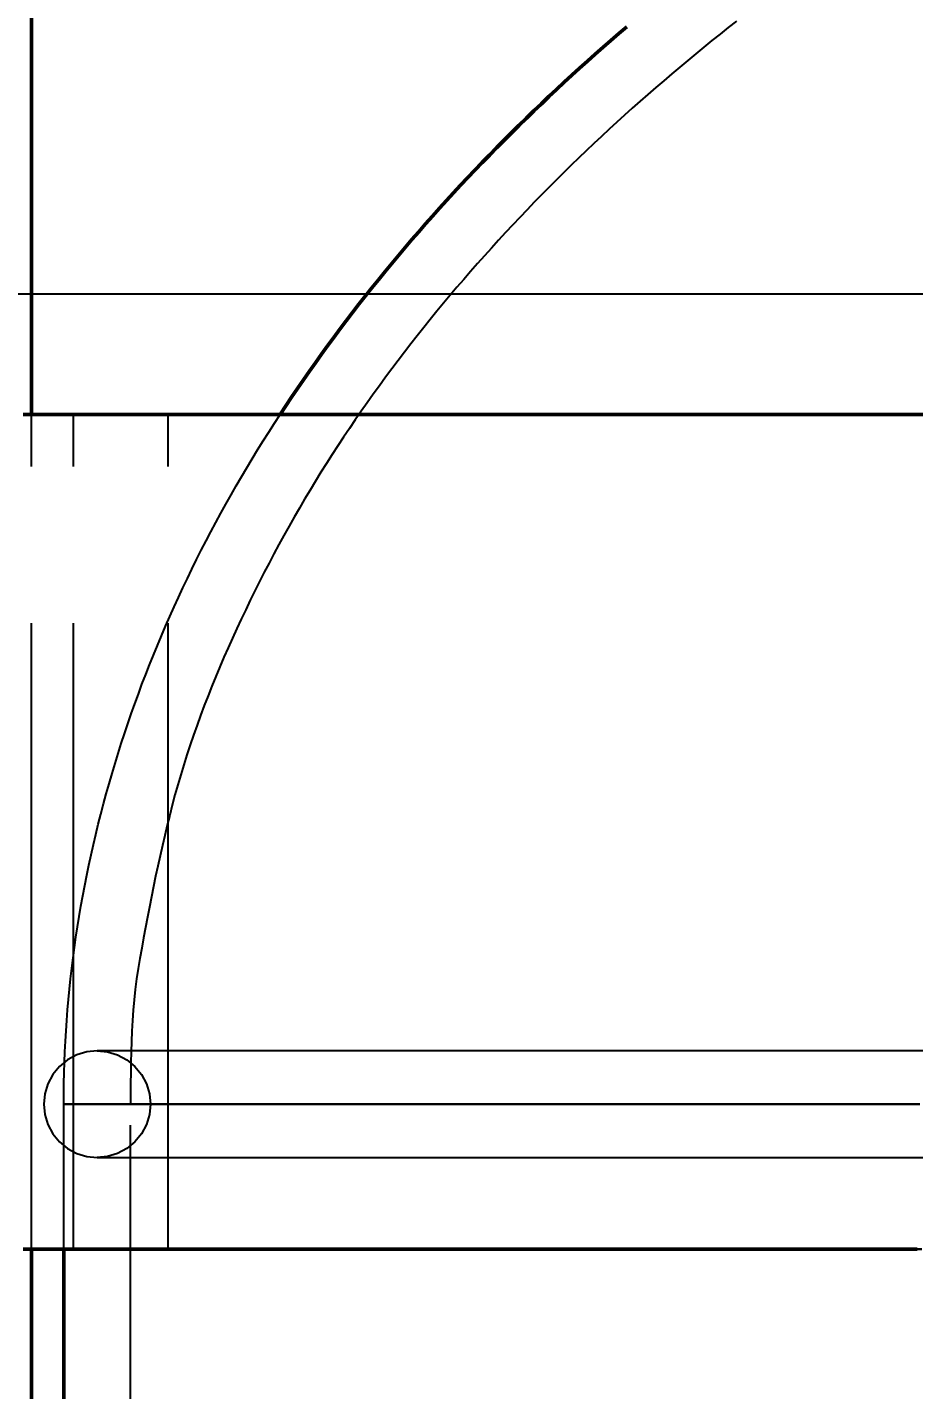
# Model space of a CAD drawing. Header units: millimetres. Extents: x 0 to 420, y 0 to 297.
# Drawn here: x 72.75 to 77, y 205.43 to 211.96 of the extents above; entities that cross this region are included whole.
import ezdxf

# ---------------------------------------------------------------- set-up
doc = ezdxf.new("R2010")
doc.units = ezdxf.units.MM
doc.linetypes.add('ISO02-TRAZOS', pattern=[3.75, 3, -0.75])
for name, color, linetype, lineweight in [('01-VISIBLE', 7, 'CONTINUOUS', 50), ('02-OCULTA', 4, 'ISO02-TRAZOS', 25), ('04-COTA', 3, 'CONTINUOUS', 25), ('08-FINA', 5, 'CONTINUOUS', 25)]:
    doc.layers.add(name, color=color, linetype=linetype, lineweight=lineweight)
doc.styles.add('ISO3098', font='isocpeur.ttf')
doc.dimstyles.new('FLAMA-ISO', dxfattribs={"dimtxt": 3.5, "dimasz": 3, "dimexe": 2, "dimexo": 1, "dimgap": 1, "dimtad": 1, "dimdec": 1, "dimtxsty": 'ISO3098', "dimcen": 2.5, "dimclrd": 3, "dimclre": 3, "dimclrt": 3, "dimazin": 3, "dimtfac": 1, "dimtmove": 0, "dimatfit": 3, "dimlwd": 25, "dimlwe": 25})

msp = doc.modelspace()

# ---------------------------------------------------------------- linework, layer by layer
at = {"layer": '01-VISIBLE'}
for p, q in [((72.77, 210.105), (72.77, 219.7209)), ((72.77, 180.525), (72.77, 206.105)), ((72.925, 180.525), (72.925, 206.105))]:
    msp.add_line(p, q, dxfattribs=at)
for points in [[(73.9615, 210.105), (73.9889, 210.1468), (74.0167, 210.1884), (74.0448, 210.2298), (74.0731, 210.271), (74.1017, 210.312), (74.1305, 210.3529), (74.1596, 210.3935), (74.189, 210.434), (74.2186, 210.4743), (74.2485, 210.5144), (74.2786, 210.5543), (74.309, 210.594), (74.3396, 210.6335), (74.3705, 210.6729), (74.4016, 210.7121), (74.4329, 210.751), (74.4645, 210.7898), (74.4963, 210.8284), (74.5284, 210.8667), (74.5607, 210.9049), (74.5932, 210.9429), (74.6259, 210.9807), (74.6589, 211.0184), (74.6921, 211.0558), (74.7254, 211.093), (74.759, 211.1301), (74.7928, 211.1669), (74.8268, 211.2036), (74.861, 211.2401), (74.8954, 211.2764), (74.9301, 211.3125), (74.9649, 211.3484), (74.9999, 211.3841), (75.035, 211.4196), (75.0704, 211.455), (75.106, 211.4901), (75.1417, 211.5251), (75.1777, 211.5599), (75.2138, 211.5945), (75.2501, 211.6289), (75.2865, 211.6631), (75.3232, 211.6971), (75.36, 211.731), (75.397, 211.7646), (75.4341, 211.7981), (75.4714, 211.8314), (75.5089, 211.8645), (75.5466, 211.8974), (75.5844, 211.9302), (75.6223, 211.9627)], [(72.7306, 210.105), (72.7807, 210.105), (72.8309, 210.105), (72.8811, 210.105), (72.9313, 210.105), (72.9815, 210.105), (73.0316, 210.105), (73.0818, 210.105), (73.132, 210.105), (73.1822, 210.105), (73.2324, 210.105), (73.2826, 210.105), (73.3327, 210.105), (73.3829, 210.105), (73.4331, 210.105), (73.4833, 210.105), (73.5335, 210.105), (73.5836, 210.105), (73.6338, 210.105), (73.684, 210.105), (73.7342, 210.105), (73.7844, 210.105), (73.8345, 210.105), (73.8847, 210.105), (73.9349, 210.105), (73.9851, 210.105), (74.0353, 210.105), (74.0854, 210.105), (74.1356, 210.105), (74.1858, 210.105), (74.236, 210.105), (74.2862, 210.105), (74.3363, 210.105), (74.3865, 210.105), (74.4367, 210.105), (74.4869, 210.105), (74.5371, 210.105), (74.5872, 210.105), (74.6374, 210.105), (74.6876, 210.105), (74.7378, 210.105), (74.788, 210.105), (74.8381, 210.105), (74.8883, 210.105), (74.9385, 210.105), (74.9887, 210.105), (75.0389, 210.105), (75.089, 210.105), (75.1392, 210.105), (75.1894, 210.105), (75.2396, 210.105), (75.2898, 210.105), (75.3399, 210.105), (75.3901, 210.105), (75.4403, 210.105), (75.4905, 210.105), (75.5407, 210.105), (75.5908, 210.105), (75.641, 210.105), (75.6912, 210.105), (75.7414, 210.105), (75.7916, 210.105), (75.8417, 210.105), (75.8919, 210.105), (75.9421, 210.105), (75.9923, 210.105), (76.0425, 210.105), (76.0926, 210.105), (76.1428, 210.105), (76.193, 210.105), (76.2432, 210.105), (76.2934, 210.105), (76.3435, 210.105), (76.3937, 210.105), (76.4439, 210.105), (76.4941, 210.105), (76.5443, 210.105), (76.5944, 210.105), (76.6446, 210.105), (76.6948, 210.105), (76.745, 210.105), (76.7952, 210.105), (76.8453, 210.105), (76.8955, 210.105), (76.9457, 210.105), (76.9959, 210.105), (77.0461, 210.105)], [(72.7312, 206.105), (72.7816, 206.105), (72.832, 206.105), (72.8824, 206.105), (72.9328, 206.105), (72.9832, 206.105), (73.0336, 206.105), (73.084, 206.105), (73.1344, 206.105), (73.1848, 206.105), (73.2352, 206.105), (73.2856, 206.105), (73.336, 206.105), (73.3864, 206.105), (73.4367, 206.105), (73.4871, 206.105), (73.5375, 206.105), (73.5879, 206.105), (73.6383, 206.105), (73.6887, 206.105), (73.7391, 206.105), (73.7895, 206.105), (73.8399, 206.105), (73.8903, 206.105), (73.9407, 206.105), (73.9911, 206.105), (74.0415, 206.105), (74.0919, 206.105), (74.1423, 206.105), (74.1927, 206.105), (74.2431, 206.105), (74.2935, 206.105), (74.3439, 206.105), (74.3943, 206.105), (74.4447, 206.105), (74.495, 206.105), (74.5454, 206.105), (74.5958, 206.105), (74.6462, 206.105), (74.6966, 206.105), (74.747, 206.105), (74.7974, 206.105), (74.8478, 206.105), (74.8982, 206.105), (74.9486, 206.105), (74.999, 206.105), (75.0494, 206.105), (75.0998, 206.105), (75.1502, 206.105), (75.2006, 206.105), (75.251, 206.105), (75.3014, 206.105), (75.3518, 206.105), (75.4022, 206.105), (75.4526, 206.105), (75.503, 206.105), (75.5533, 206.105), (75.6037, 206.105), (75.6541, 206.105), (75.7045, 206.105), (75.7549, 206.105), (75.8053, 206.105), (75.8557, 206.105), (75.9061, 206.105), (75.9565, 206.105), (76.0069, 206.105), (76.0573, 206.105), (76.1077, 206.105), (76.1581, 206.105), (76.2085, 206.105), (76.2589, 206.105), (76.3093, 206.105), (76.3597, 206.105), (76.4101, 206.105), (76.4605, 206.105), (76.5109, 206.105), (76.5613, 206.105), (76.6116, 206.105), (76.662, 206.105), (76.7124, 206.105), (76.7628, 206.105), (76.8132, 206.105), (76.8636, 206.105), (76.914, 206.105), (76.9644, 206.105), (77.0148, 206.105)]]:
    msp.add_lwpolyline(points, dxfattribs=at)
at = {"layer": '02-OCULTA'}
for p, q in [((72.77, 206.105), (72.77, 210.105)), ((72.9716, 206.105), (72.9716, 210.105)), ((72.9716, 206.105), (72.9716, 210.105)), ((72.9716, 210.105), (73.425, 210.105)), ((72.9716, 210.105), (73.425, 210.105)), ((73.425, 206.105), (73.425, 210.105)), ((73.425, 206.105), (73.425, 210.105)), ((72.925, 206.105), (72.925, 206.8)), ((73.245, 166.2), (73.245, 206.8)), ((72.9716, 206.105), (73.425, 206.105)), ((72.9716, 206.105), (73.425, 206.105))]:
    msp.add_line(p, q, dxfattribs=at)
for points in [[(76.1483, 211.9906), (76.109, 211.9595), (76.0699, 211.9283), (76.0309, 211.8969), (75.992, 211.8654), (75.9533, 211.8336), (75.9147, 211.8017), (75.8763, 211.7695), (75.8381, 211.7372), (75.8, 211.7047), (75.762, 211.672), (75.7243, 211.6392), (75.6867, 211.6061), (75.6493, 211.5728), (75.6121, 211.5393), (75.575, 211.5056), (75.5381, 211.4717), (75.5015, 211.4376), (75.465, 211.4033), (75.4286, 211.3688), (75.3925, 211.3342), (75.3566, 211.2993), (75.3208, 211.2642), (75.2853, 211.229), (75.2499, 211.1935), (75.2148, 211.1578), (75.1798, 211.122), (75.1451, 211.0859), (75.1105, 211.0497), (75.0762, 211.0132), (75.042, 210.9766), (75.0081, 210.9398), (74.9744, 210.9027), (74.9409, 210.8655), (74.9077, 210.8281), (74.8746, 210.7905), (74.8418, 210.7526), (74.8092, 210.7146), (74.7768, 210.6764), (74.7447, 210.638), (74.7128, 210.5994), (74.6812, 210.5606), (74.6498, 210.5216), (74.6187, 210.4823), (74.5878, 210.4429), (74.5571, 210.4033), (74.5267, 210.3635), (74.4966, 210.3235), (74.4668, 210.2833), (74.4372, 210.2429), (74.4079, 210.2023), (74.3789, 210.1615), (74.3501, 210.1205), (74.3217, 210.0793), (74.2935, 210.0379), (74.2656, 209.9963), (74.2381, 209.9545), (74.2108, 209.9125), (74.1839, 209.8703), (74.1572, 209.8279), (74.1309, 209.7853), (74.1049, 209.7425), (74.0792, 209.6995), (74.0539, 209.6563), (74.0289, 209.6129), (74.0043, 209.5693), (73.98, 209.5255), (73.956, 209.4816), (73.9323, 209.4374), (73.9089, 209.3932), (73.8859, 209.3487), (73.8631, 209.3041), (73.8407, 209.2593), (73.8185, 209.2144), (73.7967, 209.1693), (73.7752, 209.1241), (73.7541, 209.0787), (73.7333, 209.0332), (73.7128, 208.9875), (73.6927, 208.9416), (73.673, 208.8956), (73.6536, 208.8494), (73.6347, 208.803), (73.6162, 208.7565), (73.5981, 208.7098), (73.5805, 208.6629), (73.5634, 208.6159), (73.5468, 208.5686), (73.5306, 208.5212), (73.515, 208.4737), (73.5, 208.4259), (73.4855, 208.378), (73.4714, 208.3299), (73.4579, 208.2817), (73.4451, 208.2333), (73.4327, 208.1848), (73.4206, 208.1362), (73.4089, 208.0875), (73.3974, 208.0387), (73.3864, 207.9899), (73.3756, 207.941), (73.3653, 207.892), (73.3552, 207.843), (73.3453, 207.7939), (73.3357, 207.7447), (73.3262, 207.6956), (73.3168, 207.6464), (73.3076, 207.5971), (73.2985, 207.5479), (73.2898, 207.4986), (73.2816, 207.4492), (73.2741, 207.3997), (73.2676, 207.35), (73.262, 207.3003), (73.2576, 207.2504), (73.2541, 207.2004), (73.2514, 207.1504), (73.2494, 207.1004), (73.2479, 207.0503), (73.2467, 207.0003), (73.2459, 206.9502), (73.2453, 206.9001), (73.245, 206.8501), (73.245, 206.8)], [(77.02, 210.105), (76.95, 210.105), (76.88, 210.105), (76.81, 210.105), (76.74, 210.105), (76.67, 210.105), (76.6, 210.105), (76.53, 210.105), (76.46, 210.105), (76.39, 210.105), (76.32, 210.105), (76.25, 210.105), (76.18, 210.105), (76.11, 210.105), (76.04, 210.105), (75.97, 210.105), (75.9, 210.105), (75.83, 210.105), (75.76, 210.105), (75.69, 210.105), (75.62, 210.105), (75.55, 210.105), (75.48, 210.105), (75.41, 210.105), (75.34, 210.105), (75.27, 210.105), (75.2, 210.105), (75.13, 210.105), (75.06, 210.105), (74.99, 210.105), (74.92, 210.105), (74.85, 210.105), (74.78, 210.105), (74.71, 210.105), (74.64, 210.105), (74.57, 210.105), (74.5, 210.105), (74.43, 210.105), (74.36, 210.105), (74.29, 210.105), (74.22, 210.105), (74.15, 210.105), (74.08, 210.105), (74.01, 210.105), (73.94, 210.105), (73.87, 210.105), (73.8, 210.105), (73.73, 210.105), (73.66, 210.105), (73.59, 210.105), (73.52, 210.105), (73.45, 210.105), (73.38, 210.105), (73.31, 210.105), (73.24, 210.105), (73.17, 210.105), (73.1, 210.105), (73.03, 210.105), (72.96, 210.105), (72.89, 210.105), (72.82, 210.105), (72.75, 210.105)], [(72.925, 206.8), (72.9252, 206.8502), (72.9258, 206.9004), (72.9269, 206.9505), (72.9285, 207.0007), (72.9305, 207.0509), (72.933, 207.101), (72.936, 207.1511), (72.9395, 207.2012), (72.9434, 207.2512), (72.9477, 207.3012), (72.9526, 207.3511), (72.9579, 207.4011), (72.9636, 207.4509), (72.9698, 207.5007), (72.9764, 207.5505), (72.9835, 207.6001), (72.9911, 207.6498), (72.9991, 207.6993), (73.0075, 207.7488), (73.0163, 207.7982), (73.0256, 207.8475), (73.0354, 207.8967), (73.0456, 207.9459), (73.0562, 207.9949), (73.0672, 208.0439), (73.0786, 208.0928), (73.0905, 208.1415), (73.1028, 208.1902), (73.1155, 208.2387), (73.1287, 208.2872), (73.1422, 208.3355), (73.1562, 208.3837), (73.1705, 208.4318), (73.1853, 208.4798), (73.2005, 208.5276), (73.216, 208.5753), (73.232, 208.6229), (73.2484, 208.6704), (73.2651, 208.7177), (73.2823, 208.7648), (73.2998, 208.8119), (73.3177, 208.8587), (73.336, 208.9055), (73.3547, 208.9521), (73.3737, 208.9985), (73.3931, 209.0448), (73.4129, 209.0909), (73.433, 209.1369), (73.4535, 209.1827), (73.4744, 209.2284), (73.4956, 209.2738), (73.5171, 209.3192), (73.539, 209.3643), (73.5613, 209.4093), (73.5839, 209.4541), (73.6068, 209.4988), (73.6301, 209.5432), (73.6537, 209.5875), (73.6776, 209.6316), (73.7019, 209.6756), (73.7264, 209.7193), (73.7513, 209.7629), (73.7765, 209.8063), (73.8021, 209.8495), (73.8279, 209.8926), (73.854, 209.9354), (73.8804, 209.9781), (73.9071, 210.0206), (73.9342, 210.0629), (73.9615, 210.105)], [(72.9716, 210.105), (73.0405, 210.105), (73.1094, 210.105), (73.1783, 210.105), (73.2472, 210.105), (73.316, 210.105), (73.3849, 210.105), (73.4538, 210.105), (73.5227, 210.105), (73.5916, 210.105), (73.6605, 210.105), (73.7294, 210.105), (73.7983, 210.105), (73.8672, 210.105), (73.9361, 210.105), (74.005, 210.105), (74.0739, 210.105), (74.1428, 210.105), (74.2116, 210.105), (74.2805, 210.105), (74.3494, 210.105), (74.4183, 210.105), (74.4872, 210.105), (74.5561, 210.105), (74.625, 210.105), (74.6939, 210.105), (74.7628, 210.105), (74.8317, 210.105), (74.9006, 210.105), (74.9695, 210.105), (75.0383, 210.105), (75.1072, 210.105), (75.1761, 210.105), (75.245, 210.105), (75.3139, 210.105), (75.3828, 210.105), (75.4517, 210.105), (75.5206, 210.105), (75.5895, 210.105), (75.6584, 210.105), (75.7273, 210.105), (75.7962, 210.105), (75.8651, 210.105), (75.9339, 210.105), (76.0028, 210.105), (76.0717, 210.105), (76.1406, 210.105), (76.2095, 210.105), (76.2784, 210.105), (76.3473, 210.105), (76.4162, 210.105), (76.4851, 210.105), (76.554, 210.105), (76.6229, 210.105), (76.6918, 210.105), (76.7606, 210.105), (76.8295, 210.105), (76.8984, 210.105), (76.9673, 210.105), (77.0362, 210.105)], [(77.0362, 210.105), (76.9673, 210.105), (76.8984, 210.105), (76.8295, 210.105), (76.7606, 210.105), (76.6918, 210.105), (76.6229, 210.105), (76.554, 210.105), (76.4851, 210.105), (76.4162, 210.105), (76.3473, 210.105), (76.2784, 210.105), (76.2095, 210.105), (76.1406, 210.105), (76.0717, 210.105), (76.0028, 210.105), (75.9339, 210.105), (75.8651, 210.105), (75.7962, 210.105), (75.7273, 210.105), (75.6584, 210.105), (75.5895, 210.105), (75.5206, 210.105), (75.4517, 210.105), (75.3828, 210.105), (75.3139, 210.105), (75.245, 210.105), (75.1761, 210.105), (75.1072, 210.105), (75.0383, 210.105), (74.9695, 210.105), (74.9006, 210.105), (74.8317, 210.105), (74.7628, 210.105), (74.6939, 210.105), (74.625, 210.105), (74.5561, 210.105), (74.4872, 210.105), (74.4183, 210.105), (74.3494, 210.105), (74.2805, 210.105), (74.2116, 210.105), (74.1428, 210.105), (74.0739, 210.105), (74.005, 210.105), (73.9361, 210.105), (73.8672, 210.105), (73.7983, 210.105), (73.7294, 210.105), (73.6605, 210.105), (73.5916, 210.105), (73.5227, 210.105), (73.4538, 210.105), (73.3849, 210.105), (73.316, 210.105), (73.2472, 210.105), (73.1783, 210.105), (73.1094, 210.105), (73.0405, 210.105), (72.9716, 210.105)], [(73.085, 207.056), (73.0351, 207.0511), (72.987, 207.0365), (72.9428, 207.0129), (72.904, 206.981), (72.8721, 206.9422), (72.8485, 206.898), (72.8339, 206.8499), (72.829, 206.8)], [(77.0478, 207.056), (76.9795, 207.056), (76.9112, 207.056), (76.8429, 207.056), (76.7745, 207.056), (76.7062, 207.056), (76.6379, 207.056), (76.5696, 207.056), (76.5012, 207.056), (76.4329, 207.056), (76.3646, 207.056), (76.2963, 207.056), (76.2279, 207.056), (76.1596, 207.056), (76.0913, 207.056), (76.023, 207.056), (75.9547, 207.056), (75.8863, 207.056), (75.818, 207.056), (75.7497, 207.056), (75.6813, 207.056), (75.613, 207.056), (75.5447, 207.056), (75.4764, 207.056), (75.4081, 207.056), (75.3397, 207.056), (75.2714, 207.056), (75.2031, 207.056), (75.1347, 207.056), (75.0664, 207.056), (74.9981, 207.056), (74.9298, 207.056), (74.8614, 207.056), (74.7931, 207.056), (74.7248, 207.056), (74.6565, 207.056), (74.5881, 207.056), (74.5198, 207.056), (74.4515, 207.056), (74.3832, 207.056), (74.3148, 207.056), (74.2465, 207.056), (74.1782, 207.056), (74.1099, 207.056), (74.0416, 207.056), (73.9732, 207.056), (73.9049, 207.056), (73.8366, 207.056), (73.7682, 207.056), (73.6999, 207.056), (73.6316, 207.056), (73.5633, 207.056), (73.4949, 207.056), (73.4266, 207.056), (73.3583, 207.056), (73.29, 207.056), (73.2216, 207.056), (73.1533, 207.056), (73.085, 207.056)], [(77.0478, 207.056), (76.9795, 207.056), (76.9112, 207.056), (76.8429, 207.056), (76.7745, 207.056), (76.7062, 207.056), (76.6379, 207.056), (76.5696, 207.056), (76.5012, 207.056), (76.4329, 207.056), (76.3646, 207.056), (76.2963, 207.056), (76.2279, 207.056), (76.1596, 207.056), (76.0913, 207.056), (76.023, 207.056), (75.9547, 207.056), (75.8863, 207.056), (75.818, 207.056), (75.7497, 207.056), (75.6813, 207.056), (75.613, 207.056), (75.5447, 207.056), (75.4764, 207.056), (75.4081, 207.056), (75.3397, 207.056), (75.2714, 207.056), (75.2031, 207.056), (75.1347, 207.056), (75.0664, 207.056), (74.9981, 207.056), (74.9298, 207.056), (74.8614, 207.056), (74.7931, 207.056), (74.7248, 207.056), (74.6565, 207.056), (74.5881, 207.056), (74.5198, 207.056), (74.4515, 207.056), (74.3832, 207.056), (74.3148, 207.056), (74.2465, 207.056), (74.1782, 207.056), (74.1099, 207.056), (74.0416, 207.056), (73.9732, 207.056), (73.9049, 207.056), (73.8366, 207.056), (73.7682, 207.056), (73.6999, 207.056), (73.6316, 207.056), (73.5633, 207.056), (73.4949, 207.056), (73.4266, 207.056), (73.3583, 207.056), (73.29, 207.056), (73.2216, 207.056), (73.1533, 207.056), (73.085, 207.056)], [(73.085, 207.056), (73.1349, 207.0511), (73.183, 207.0365), (73.2272, 207.0129), (73.266, 206.981), (73.2979, 206.9422), (73.3215, 206.898), (73.3361, 206.8499), (73.341, 206.8), (73.3361, 206.7501), (73.3215, 206.702), (73.2979, 206.6578), (73.266, 206.619), (73.2272, 206.5871), (73.183, 206.5635), (73.1349, 206.5489), (73.085, 206.544)], [(72.829, 206.8), (72.8339, 206.7501), (72.8485, 206.702), (72.8721, 206.6578), (72.904, 206.619), (72.9428, 206.5871), (72.987, 206.5635), (73.0351, 206.5489), (73.085, 206.544)], [(77.0034, 206.8), (76.9342, 206.8), (76.8651, 206.8), (76.796, 206.8), (76.7269, 206.8), (76.6577, 206.8), (76.5886, 206.8), (76.5195, 206.8), (76.4504, 206.8), (76.3812, 206.8), (76.3121, 206.8), (76.243, 206.8), (76.1739, 206.8), (76.1047, 206.8), (76.0356, 206.8), (75.9665, 206.8), (75.8974, 206.8), (75.8282, 206.8), (75.7591, 206.8), (75.69, 206.8), (75.6209, 206.8), (75.5517, 206.8), (75.4826, 206.8), (75.4135, 206.8), (75.3444, 206.8), (75.2752, 206.8), (75.2061, 206.8), (75.137, 206.8), (75.0679, 206.8), (74.9987, 206.8), (74.9296, 206.8), (74.8605, 206.8), (74.7914, 206.8), (74.7222, 206.8), (74.6531, 206.8), (74.584, 206.8), (74.5149, 206.8), (74.4457, 206.8), (74.3766, 206.8), (74.3075, 206.8), (74.2384, 206.8), (74.1692, 206.8), (74.1001, 206.8), (74.031, 206.8), (73.9619, 206.8), (73.8927, 206.8), (73.8236, 206.8), (73.7545, 206.8), (73.6854, 206.8), (73.6162, 206.8), (73.5471, 206.8), (73.478, 206.8), (73.4089, 206.8), (73.3397, 206.8), (73.2706, 206.8), (73.2015, 206.8), (73.1324, 206.8), (73.0632, 206.8), (72.9941, 206.8), (72.925, 206.8)], [(72.925, 206.8), (72.9941, 206.8), (73.0632, 206.8), (73.1324, 206.8), (73.2015, 206.8), (73.2706, 206.8), (73.3397, 206.8), (73.4089, 206.8), (73.478, 206.8), (73.5471, 206.8), (73.6162, 206.8), (73.6854, 206.8), (73.7545, 206.8), (73.8236, 206.8), (73.8927, 206.8), (73.9619, 206.8), (74.031, 206.8), (74.1001, 206.8), (74.1692, 206.8), (74.2384, 206.8), (74.3075, 206.8), (74.3766, 206.8), (74.4457, 206.8), (74.5149, 206.8), (74.584, 206.8), (74.6531, 206.8), (74.7222, 206.8), (74.7914, 206.8), (74.8605, 206.8), (74.9296, 206.8), (74.9987, 206.8), (75.0679, 206.8), (75.137, 206.8), (75.2061, 206.8), (75.2752, 206.8), (75.3444, 206.8), (75.4135, 206.8), (75.4826, 206.8), (75.5517, 206.8), (75.6209, 206.8), (75.69, 206.8), (75.7591, 206.8), (75.8282, 206.8), (75.8974, 206.8), (75.9665, 206.8), (76.0356, 206.8), (76.1047, 206.8), (76.1739, 206.8), (76.243, 206.8), (76.3121, 206.8), (76.3812, 206.8), (76.4504, 206.8), (76.5195, 206.8), (76.5886, 206.8), (76.6577, 206.8), (76.7269, 206.8), (76.796, 206.8), (76.8651, 206.8), (76.9342, 206.8), (77.0034, 206.8)], [(77.0034, 206.8), (76.9342, 206.8), (76.8651, 206.8), (76.796, 206.8), (76.7269, 206.8), (76.6577, 206.8), (76.5886, 206.8), (76.5195, 206.8), (76.4504, 206.8), (76.3812, 206.8), (76.3121, 206.8), (76.243, 206.8), (76.1739, 206.8), (76.1047, 206.8), (76.0356, 206.8), (75.9665, 206.8), (75.8974, 206.8), (75.8282, 206.8), (75.7591, 206.8), (75.69, 206.8), (75.6209, 206.8), (75.5517, 206.8), (75.4826, 206.8), (75.4135, 206.8), (75.3444, 206.8), (75.2752, 206.8), (75.2061, 206.8), (75.137, 206.8), (75.0679, 206.8), (74.9987, 206.8), (74.9296, 206.8), (74.8605, 206.8), (74.7914, 206.8), (74.7222, 206.8), (74.6531, 206.8), (74.584, 206.8), (74.5149, 206.8), (74.4457, 206.8), (74.3766, 206.8), (74.3075, 206.8), (74.2384, 206.8), (74.1692, 206.8), (74.1001, 206.8), (74.031, 206.8), (73.9619, 206.8), (73.8927, 206.8), (73.8236, 206.8), (73.7545, 206.8), (73.6854, 206.8), (73.6162, 206.8), (73.5471, 206.8), (73.478, 206.8), (73.4089, 206.8), (73.3397, 206.8), (73.2706, 206.8), (73.2015, 206.8), (73.1324, 206.8), (73.0632, 206.8), (72.9941, 206.8), (72.925, 206.8)], [(72.925, 206.8), (72.9941, 206.8), (73.0632, 206.8), (73.1324, 206.8), (73.2015, 206.8), (73.2706, 206.8), (73.3397, 206.8), (73.4089, 206.8), (73.478, 206.8), (73.5471, 206.8), (73.6162, 206.8), (73.6854, 206.8), (73.7545, 206.8), (73.8236, 206.8), (73.8927, 206.8), (73.9619, 206.8), (74.031, 206.8), (74.1001, 206.8), (74.1692, 206.8), (74.2384, 206.8), (74.3075, 206.8), (74.3766, 206.8), (74.4457, 206.8), (74.5149, 206.8), (74.584, 206.8), (74.6531, 206.8), (74.7222, 206.8), (74.7914, 206.8), (74.8605, 206.8), (74.9296, 206.8), (74.9987, 206.8), (75.0679, 206.8), (75.137, 206.8), (75.2061, 206.8), (75.2752, 206.8), (75.3444, 206.8), (75.4135, 206.8), (75.4826, 206.8), (75.5517, 206.8), (75.6209, 206.8), (75.69, 206.8), (75.7591, 206.8), (75.8282, 206.8), (75.8974, 206.8), (75.9665, 206.8), (76.0356, 206.8), (76.1047, 206.8), (76.1739, 206.8), (76.243, 206.8), (76.3121, 206.8), (76.3812, 206.8), (76.4504, 206.8), (76.5195, 206.8), (76.5886, 206.8), (76.6577, 206.8), (76.7269, 206.8), (76.796, 206.8), (76.8651, 206.8), (76.9342, 206.8), (77.0034, 206.8)], [(77.0264, 206.8), (76.9589, 206.8), (76.8914, 206.8), (76.8238, 206.8), (76.7563, 206.8), (76.6888, 206.8), (76.6213, 206.8), (76.5537, 206.8), (76.4862, 206.8), (76.4187, 206.8), (76.3512, 206.8), (76.2836, 206.8), (76.2161, 206.8), (76.1486, 206.8), (76.0811, 206.8), (76.0135, 206.8), (75.946, 206.8), (75.8785, 206.8), (75.811, 206.8), (75.7434, 206.8), (75.6759, 206.8), (75.6084, 206.8), (75.5409, 206.8), (75.4733, 206.8), (75.4058, 206.8), (75.3383, 206.8), (75.2707, 206.8), (75.2032, 206.8), (75.1357, 206.8), (75.0682, 206.8), (75.0006, 206.8), (74.9331, 206.8), (74.8656, 206.8), (74.7981, 206.8), (74.7305, 206.8), (74.663, 206.8), (74.5955, 206.8), (74.528, 206.8), (74.4604, 206.8), (74.3929, 206.8), (74.3254, 206.8), (74.2579, 206.8), (74.1903, 206.8), (74.1228, 206.8), (74.0553, 206.8), (73.9878, 206.8), (73.9202, 206.8), (73.8527, 206.8), (73.7852, 206.8), (73.7177, 206.8), (73.6501, 206.8), (73.5826, 206.8), (73.5151, 206.8), (73.4476, 206.8), (73.38, 206.8), (73.3125, 206.8), (73.245, 206.8)], [(73.245, 206.8), (73.3125, 206.8), (73.38, 206.8), (73.4476, 206.8), (73.5151, 206.8), (73.5826, 206.8), (73.6501, 206.8), (73.7177, 206.8), (73.7852, 206.8), (73.8527, 206.8), (73.9202, 206.8), (73.9878, 206.8), (74.0553, 206.8), (74.1228, 206.8), (74.1903, 206.8), (74.2579, 206.8), (74.3254, 206.8), (74.3929, 206.8), (74.4604, 206.8), (74.528, 206.8), (74.5955, 206.8), (74.663, 206.8), (74.7305, 206.8), (74.7981, 206.8), (74.8656, 206.8), (74.9331, 206.8), (75.0006, 206.8), (75.0682, 206.8), (75.1357, 206.8), (75.2032, 206.8), (75.2707, 206.8), (75.3383, 206.8), (75.4058, 206.8), (75.4733, 206.8), (75.5409, 206.8), (75.6084, 206.8), (75.6759, 206.8), (75.7434, 206.8), (75.811, 206.8), (75.8785, 206.8), (75.946, 206.8), (76.0135, 206.8), (76.0811, 206.8), (76.1486, 206.8), (76.2161, 206.8), (76.2836, 206.8), (76.3512, 206.8), (76.4187, 206.8), (76.4862, 206.8), (76.5537, 206.8), (76.6213, 206.8), (76.6888, 206.8), (76.7563, 206.8), (76.8238, 206.8), (76.8914, 206.8), (76.9589, 206.8), (77.0264, 206.8)], [(77.0264, 206.8), (76.9589, 206.8), (76.8914, 206.8), (76.8238, 206.8), (76.7563, 206.8), (76.6888, 206.8), (76.6213, 206.8), (76.5537, 206.8), (76.4862, 206.8), (76.4187, 206.8), (76.3512, 206.8), (76.2836, 206.8), (76.2161, 206.8), (76.1486, 206.8), (76.0811, 206.8), (76.0135, 206.8), (75.946, 206.8), (75.8785, 206.8), (75.811, 206.8), (75.7434, 206.8), (75.6759, 206.8), (75.6084, 206.8), (75.5409, 206.8), (75.4733, 206.8), (75.4058, 206.8), (75.3383, 206.8), (75.2707, 206.8), (75.2032, 206.8), (75.1357, 206.8), (75.0682, 206.8), (75.0006, 206.8), (74.9331, 206.8), (74.8656, 206.8), (74.7981, 206.8), (74.7305, 206.8), (74.663, 206.8), (74.5955, 206.8), (74.528, 206.8), (74.4604, 206.8), (74.3929, 206.8), (74.3254, 206.8), (74.2579, 206.8), (74.1903, 206.8), (74.1228, 206.8), (74.0553, 206.8), (73.9878, 206.8), (73.9202, 206.8), (73.8527, 206.8), (73.7852, 206.8), (73.7177, 206.8), (73.6501, 206.8), (73.5826, 206.8), (73.5151, 206.8), (73.4476, 206.8), (73.38, 206.8), (73.3125, 206.8), (73.245, 206.8)], [(73.245, 206.8), (73.3125, 206.8), (73.38, 206.8), (73.4476, 206.8), (73.5151, 206.8), (73.5826, 206.8), (73.6501, 206.8), (73.7177, 206.8), (73.7852, 206.8), (73.8527, 206.8), (73.9202, 206.8), (73.9878, 206.8), (74.0553, 206.8), (74.1228, 206.8), (74.1903, 206.8), (74.2579, 206.8), (74.3254, 206.8), (74.3929, 206.8), (74.4604, 206.8), (74.528, 206.8), (74.5955, 206.8), (74.663, 206.8), (74.7305, 206.8), (74.7981, 206.8), (74.8656, 206.8), (74.9331, 206.8), (75.0006, 206.8), (75.0682, 206.8), (75.1357, 206.8), (75.2032, 206.8), (75.2707, 206.8), (75.3383, 206.8), (75.4058, 206.8), (75.4733, 206.8), (75.5409, 206.8), (75.6084, 206.8), (75.6759, 206.8), (75.7434, 206.8), (75.811, 206.8), (75.8785, 206.8), (75.946, 206.8), (76.0135, 206.8), (76.0811, 206.8), (76.1486, 206.8), (76.2161, 206.8), (76.2836, 206.8), (76.3512, 206.8), (76.4187, 206.8), (76.4862, 206.8), (76.5537, 206.8), (76.6213, 206.8), (76.6888, 206.8), (76.7563, 206.8), (76.8238, 206.8), (76.8914, 206.8), (76.9589, 206.8), (77.0264, 206.8)], [(73.085, 206.544), (73.1533, 206.544), (73.2216, 206.544), (73.2899, 206.544), (73.3583, 206.544), (73.4266, 206.544), (73.4949, 206.544), (73.5632, 206.544), (73.6316, 206.544), (73.6999, 206.544), (73.7682, 206.544), (73.8365, 206.544), (73.9049, 206.544), (73.9732, 206.544), (74.0415, 206.544), (74.1099, 206.544), (74.1782, 206.544), (74.2465, 206.544), (74.3148, 206.544), (74.3832, 206.544), (74.4515, 206.544), (74.5198, 206.544), (74.5881, 206.544), (74.6565, 206.544), (74.7248, 206.544), (74.7931, 206.544), (74.8614, 206.544), (74.9298, 206.544), (74.9981, 206.544), (75.0664, 206.544), (75.1347, 206.544), (75.2031, 206.544), (75.2714, 206.544), (75.3397, 206.544), (75.4081, 206.544), (75.4764, 206.544), (75.5447, 206.544), (75.613, 206.544), (75.6813, 206.544), (75.7497, 206.544), (75.818, 206.544), (75.8863, 206.544), (75.9547, 206.544), (76.023, 206.544), (76.0913, 206.544), (76.1596, 206.544), (76.2279, 206.544), (76.2963, 206.544), (76.3646, 206.544), (76.4329, 206.544), (76.5012, 206.544), (76.5696, 206.544), (76.6379, 206.544), (76.7062, 206.544), (76.7745, 206.544), (76.8429, 206.544), (76.9112, 206.544), (76.9795, 206.544), (77.0478, 206.544)], [(73.085, 206.544), (73.1533, 206.544), (73.2216, 206.544), (73.2899, 206.544), (73.3583, 206.544), (73.4266, 206.544), (73.4949, 206.544), (73.5632, 206.544), (73.6315, 206.544), (73.6999, 206.544), (73.7682, 206.544), (73.8365, 206.544), (73.9048, 206.544), (73.9732, 206.544), (74.0415, 206.544), (74.1098, 206.544), (74.1781, 206.544), (74.2465, 206.544), (74.3148, 206.544), (74.3831, 206.544), (74.4514, 206.544), (74.5198, 206.544), (74.5881, 206.544), (74.6564, 206.544), (74.7247, 206.544), (74.7931, 206.544), (74.8614, 206.544), (74.9297, 206.544), (74.998, 206.544), (75.0664, 206.544), (75.1347, 206.544), (75.203, 206.544), (75.2714, 206.544), (75.3397, 206.544), (75.408, 206.544), (75.4763, 206.544), (75.5447, 206.544), (75.613, 206.544), (75.6813, 206.544), (75.7496, 206.544), (75.818, 206.544), (75.8863, 206.544), (75.9546, 206.544), (76.0229, 206.544), (76.0913, 206.544), (76.1596, 206.544), (76.2279, 206.544), (76.2963, 206.544), (76.3646, 206.544), (76.4329, 206.544), (76.5012, 206.544), (76.5696, 206.544), (76.6379, 206.544), (76.7062, 206.544), (76.7745, 206.544), (76.8429, 206.544), (76.9112, 206.544), (76.9795, 206.544), (77.0478, 206.544)], [(77.02, 206.105), (76.95, 206.105), (76.88, 206.105), (76.81, 206.105), (76.74, 206.105), (76.67, 206.105), (76.6, 206.105), (76.53, 206.105), (76.46, 206.105), (76.39, 206.105), (76.32, 206.105), (76.25, 206.105), (76.18, 206.105), (76.11, 206.105), (76.04, 206.105), (75.97, 206.105), (75.9, 206.105), (75.83, 206.105), (75.76, 206.105), (75.69, 206.105), (75.62, 206.105), (75.55, 206.105), (75.48, 206.105), (75.41, 206.105), (75.34, 206.105), (75.27, 206.105), (75.2, 206.105), (75.13, 206.105), (75.06, 206.105), (74.99, 206.105), (74.92, 206.105), (74.85, 206.105), (74.78, 206.105), (74.71, 206.105), (74.64, 206.105), (74.57, 206.105), (74.5, 206.105), (74.43, 206.105), (74.36, 206.105), (74.29, 206.105), (74.22, 206.105), (74.15, 206.105), (74.08, 206.105), (74.01, 206.105), (73.94, 206.105), (73.87, 206.105), (73.8, 206.105), (73.73, 206.105), (73.66, 206.105), (73.59, 206.105), (73.52, 206.105), (73.45, 206.105), (73.38, 206.105), (73.31, 206.105), (73.24, 206.105), (73.17, 206.105), (73.1, 206.105), (73.03, 206.105), (72.96, 206.105), (72.89, 206.105), (72.82, 206.105), (72.75, 206.105)], [(72.9716, 206.105), (73.0405, 206.105), (73.1094, 206.105), (73.1783, 206.105), (73.2472, 206.105), (73.316, 206.105), (73.3849, 206.105), (73.4538, 206.105), (73.5227, 206.105), (73.5916, 206.105), (73.6605, 206.105), (73.7294, 206.105), (73.7983, 206.105), (73.8672, 206.105), (73.9361, 206.105), (74.005, 206.105), (74.0739, 206.105), (74.1428, 206.105), (74.2116, 206.105), (74.2805, 206.105), (74.3494, 206.105), (74.4183, 206.105), (74.4872, 206.105), (74.5561, 206.105), (74.625, 206.105), (74.6939, 206.105), (74.7628, 206.105), (74.8317, 206.105), (74.9006, 206.105), (74.9695, 206.105), (75.0383, 206.105), (75.1072, 206.105), (75.1761, 206.105), (75.245, 206.105), (75.3139, 206.105), (75.3828, 206.105), (75.4517, 206.105), (75.5206, 206.105), (75.5895, 206.105), (75.6584, 206.105), (75.7273, 206.105), (75.7962, 206.105), (75.8651, 206.105), (75.9339, 206.105), (76.0028, 206.105), (76.0717, 206.105), (76.1406, 206.105), (76.2095, 206.105), (76.2784, 206.105), (76.3473, 206.105), (76.4162, 206.105), (76.4851, 206.105), (76.554, 206.105), (76.6229, 206.105), (76.6918, 206.105), (76.7606, 206.105), (76.8295, 206.105), (76.8984, 206.105), (76.9673, 206.105), (77.0362, 206.105)], [(77.0362, 206.105), (76.9673, 206.105), (76.8984, 206.105), (76.8295, 206.105), (76.7606, 206.105), (76.6918, 206.105), (76.6229, 206.105), (76.554, 206.105), (76.4851, 206.105), (76.4162, 206.105), (76.3473, 206.105), (76.2784, 206.105), (76.2095, 206.105), (76.1406, 206.105), (76.0717, 206.105), (76.0028, 206.105), (75.9339, 206.105), (75.8651, 206.105), (75.7962, 206.105), (75.7273, 206.105), (75.6584, 206.105), (75.5895, 206.105), (75.5206, 206.105), (75.4517, 206.105), (75.3828, 206.105), (75.3139, 206.105), (75.245, 206.105), (75.1761, 206.105), (75.1072, 206.105), (75.0383, 206.105), (74.9695, 206.105), (74.9006, 206.105), (74.8317, 206.105), (74.7628, 206.105), (74.6939, 206.105), (74.625, 206.105), (74.5561, 206.105), (74.4872, 206.105), (74.4183, 206.105), (74.3494, 206.105), (74.2805, 206.105), (74.2116, 206.105), (74.1428, 206.105), (74.0739, 206.105), (74.005, 206.105), (73.9361, 206.105), (73.8672, 206.105), (73.7983, 206.105), (73.7294, 206.105), (73.6605, 206.105), (73.5916, 206.105), (73.5227, 206.105), (73.4538, 206.105), (73.3849, 206.105), (73.316, 206.105), (73.2472, 206.105), (73.1783, 206.105), (73.1094, 206.105), (73.0405, 206.105), (72.9716, 206.105)]]:
    msp.add_lwpolyline(points, dxfattribs=at)
at = {"layer": '08-FINA'}
msp.add_line((35, 210.6835), (80.5288, 210.6835), dxfattribs=at)

# ---------------------------------------------------------------- dimensions: what is measured, and where the dimension line sits
at = {"layer": '04-COTA'}
msp.add_linear_dim(base=(53, 153), p1=(72.925, 153), p2=(83.75, 218.93), angle=90, dimstyle='FLAMA-ISO', override={"dimlfac": 10}, dxfattribs=at).render()

doc.saveas('drawing.dxf')
